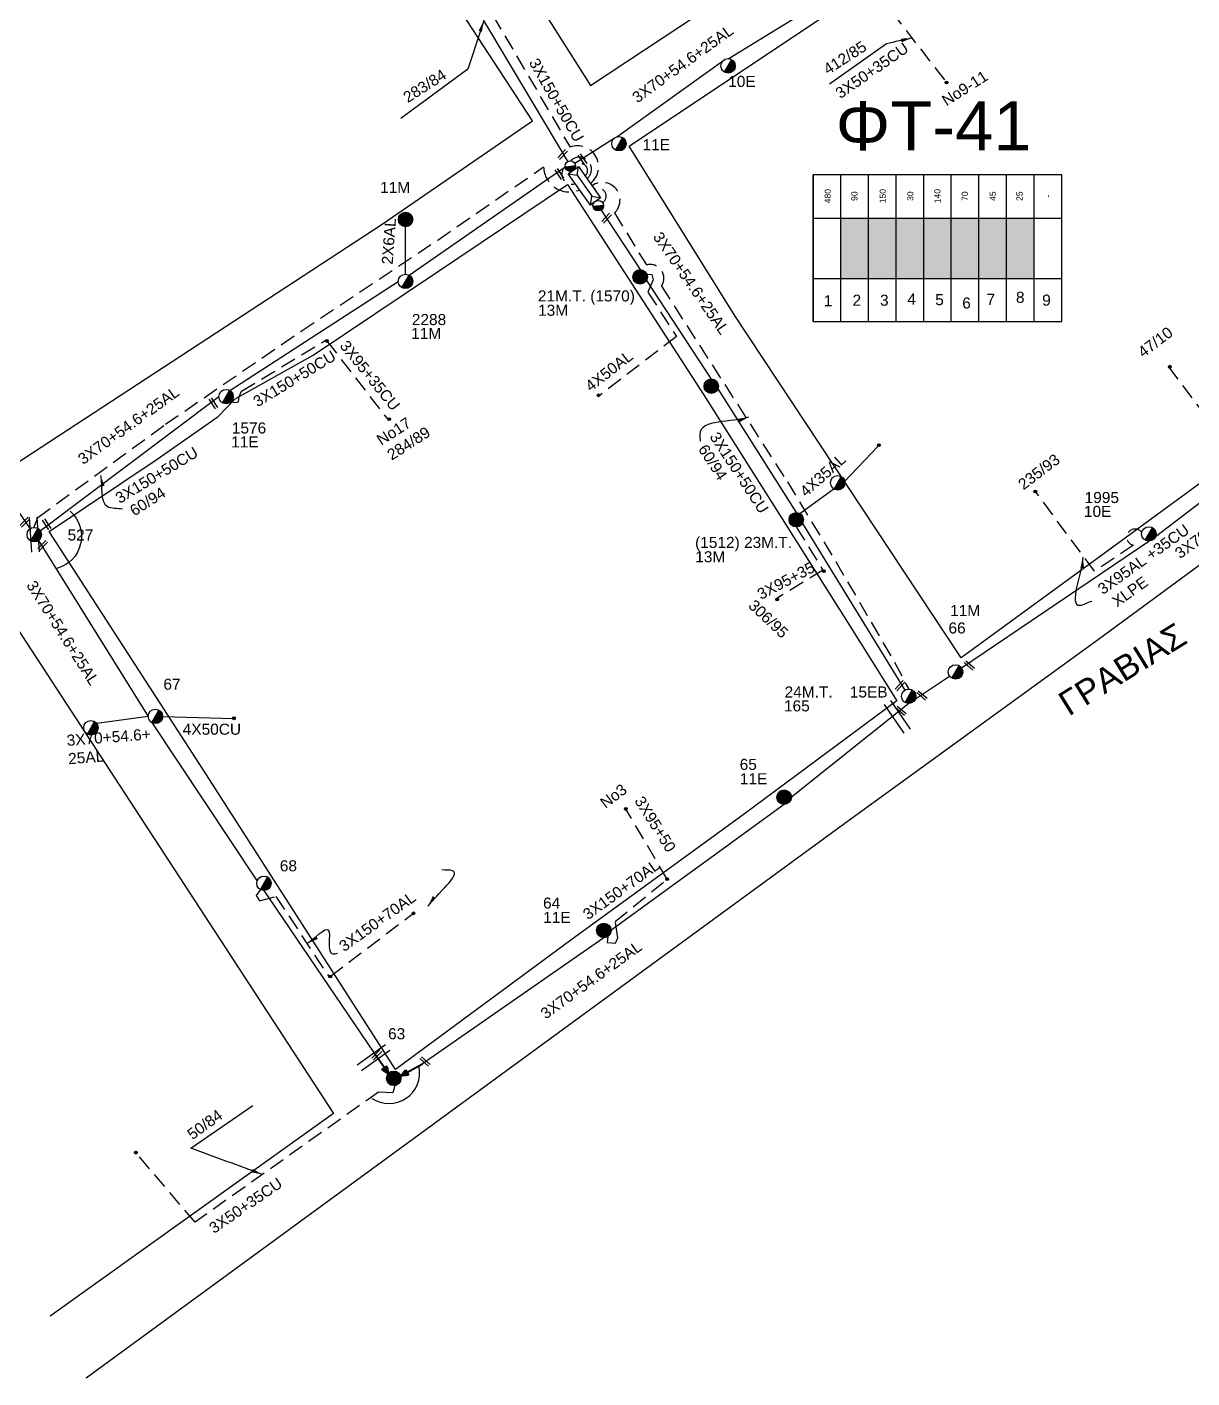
# Model space of a CAD drawing. Header units: millimetres. Extents: x 1266 to 3066, y 765 to 1784.
# Drawn here: x 1395.8 to 1585.5, y 890.2 to 1110.1 of the extents above; entities that cross this region are included whole.
import ezdxf
from ezdxf.enums import TextEntityAlignment as Align

# ---------------------------------------------------------------- set-up
doc = ezdxf.new("R2010")
doc.units = ezdxf.units.MM
doc.linetypes.add('DASHED', pattern=[19.05, 12.7, -6.35])
for name, color, linetype in [('Άγνωστα', 7, 'Continuous'), ('Ασφαλειοκιβώτια Χ.Τ 9 αναχωρήσεων', 7, 'Continuous'), ('Γέφυρες Εναέριου Δικτύου', 7, 'Continuous'), ('Γυμνά εναέρια ΧΤ (3Φ)   3x50+35CU', 7, 'Continuous'), ('Γυμνά εναέρια ΧΤ (3Φ)   4x35AL', 7, 'Continuous'), ('Γυμνά εναέρια ΧΤ (3Φ)   4x50CU', 7, 'Continuous'), ('Επίτονοι', 7, 'Continuous'), ('Επιγραφές - Σχήματα', 7, 'Continuous'), ('Καλώδια ΧΤ   2x6AL', 7, 'DASHED'), ('Καλώδια ΧΤ   3x150+50AL', 7, 'DASHED'), ('Καλώδια ΧΤ   3x150+50CU', 7, 'DASHED'), ('Καλώδια ΧΤ   3x150+70AL', 7, 'DASHED'), ('Καλώδια ΧΤ   3x95+35 CU', 7, 'DASHED'), ('Μηχανική τομή', 7, 'Continuous'), ('Στύλος Ξύλινος', 7, 'Continuous'), ('Στύλος Ξύλινος @ 1', 7, 'Continuous'), ('Στύλος ΦΜ', 7, 'Continuous'), ('Στύλος ΦΜ @ 1', 7, 'Continuous'), ('Συνδέσεις', 7, 'Continuous'), ('Συνεστραμμένα ΧΤ   3x70+54.6+25 AL', 7, 'SYN_LINE'), ('Τομή', 7, 'Continuous'), ('Υποσταθμός εναέριος 2 στύλων', 7, 'Continuous'), ('Υποσταθμός πόλεως', 7, 'Continuous'), ('Υπόβαθρο ΔΕΗ', 7, 'Continuous'), ('Υπόγεια καλώδια Δικτύου ΧΤ και Παρ. ΧΤ - 3X150+70 AL', 7, 'DASHED'), ('Υπόγεια καλώδια Δικτύου ΧΤ και Παρ. ΧΤ X-95  (3X95AL +35CU  XLPE)', 7, 'DASHED'), ('Υπόγεια καλώδια Παροχών ΧΤ   4x50AL', 7, 'DASHED')]:
    doc.layers.add(name, color=color, linetype=linetype)
doc.styles.get("Standard").update_dxf_attribs({"font": 'arial.ttf'})
doc.linetypes.add('SYN_LINE', pattern='A,0.5,-0.0001,["/\\/\\/\\/",Standard,S=0.1,R=0,X=0,Y=-0.05],-0.25', length=0.7501)
doc.dimstyles.new('ISO-25', dxfattribs={"dimtxt": 2.5, "dimasz": 2.5, "dimexe": 1.25, "dimexo": 0.625, "dimtad": 1, "dimtxsty": 'Standard', "dimcen": 2.5, "dimadec": 0, "dimazin": 0, "dimtfac": 1, "dimtmove": 0, "dimatfit": 3, "dimfxl": 1, "dimarcsym": 0})

# ---------------------------------------------------------------- blocks, each defined once
blk = doc.blocks.new('ΥΠΑΡΧΩΝ ΤΣΙΜΕΝΤΕΝΙΟΣ ΣΤΥΛΟΣ')
at = {"layer": 'Στύλος ΦΜ'}
blk.add_hatch(color=7, dxfattribs=at).paths.add_polyline_path([(-1.29, -2.28, 0.574793), (2.62, 0, 0.268822), (1.3, 2.27)])
at = {"layer": 'Στύλος ΦΜ', "color": 7}
blk.add_line((-1.29, -2.28), (1.3, 2.27), dxfattribs=at)
blk.add_circle((0, 0), 2.62, dxfattribs=at)
at = {"layer": 'Στύλος ΦΜ', "flags": 4}
for tag, p in [('ΑΡΙΘΜΟΣ', (-4.68, 8.05)), ('ΤΥΠΟΣ', (-4.91, 3.03))]:
    blk.add_attdef(tag, p, '', height=4, dxfattribs=at)
blk = doc.blocks.new('ΥΠΑΡΧΩΝ ΞΥΛΙΝΟΣ ΣΤΥΛΟΣ')
at = {"layer": 'Στύλος Ξύλινος'}
h = blk.add_hatch(color=7, dxfattribs=at)
h.paths.add_polyline_path([(-2.62, 0, 0.270008), (-1.29, -2.28), (1.3, 2.27, 0.576266)])
h.paths.add_polyline_path([(-1.29, -2.28, 0.574793), (2.62, 0, 0.268822), (1.3, 2.27)])
at = {"layer": 'Στύλος Ξύλινος', "color": 7}
blk.add_line((-1.29, -2.28), (1.3, 2.27), dxfattribs=at)
blk.add_circle((0, 0), 2.62, dxfattribs=at)
at = {"layer": 'Στύλος Ξύλινος', "flags": 4}
for tag, p in [('ΑΡΙΘΜΟΣ', (-4.91, 8.6)), ('ΤΥΠΟΣ', (-4.85, 3.39))]:
    blk.add_attdef(tag, p, '', height=4, dxfattribs=at)
blk = doc.blocks.new('ΥΠΟΣΤΑΘΜΟΣ ΕΝΑΕΡΙΟΣ ΕΠΙ 2 ΣΤΥΛΩΝ')
at = {"layer": 'Υποσταθμός εναέριος 2 στύλων', "linetype": 'Continuous'}
for points in [[(-11.97, -2.11, 0.574793), (-8.45, -0.07, 0.268822), (-9.64, 1.98)], [(9.68, -2.15, 0.574793), (13.19, -0.1, 0.268822), (12.01, 1.95)]]:
    blk.add_hatch(color=256, dxfattribs=at).paths.add_polyline_path(points)
for p, q in [((-11.97, -2.11), (-9.64, 1.98)), ((9.68, -2.15), (12.01, 1.95))]:
    blk.add_line(p, q, dxfattribs=at)
for centre in [(-10.81, -0.07), (10.84, -0.1)]:
    blk.add_circle(centre, 2.36, dxfattribs=at)
at = {"layer": 'Υποσταθμός πόλεως', "linetype": 'Continuous', "ltscale": 40}
blk.add_lwpolyline([(-8.57, 2.82), (8.57, 2.82), (8.57, -2.82), (-8.57, -2.82)], close=True, dxfattribs=at)
for points in [[(-5.75, 0), (-8.57, 2.82)], [(-8.57, -2.82), (-5.75, 0)], [(-5.75, 0), (5.75, 0)], [(5.75, 0), (8.57, 2.82)], [(8.57, -2.82), (5.75, 0)]]:
    blk.add_lwpolyline(points, dxfattribs=at)
at = {"layer": 'Υποσταθμός εναέριος 2 στύλων', "ltscale": 40, "flags": 1}
for tag, p in [('ΜΕΤΑΣΧΗΜΑΤΙΣΜΟΣ', (14.09, 2.51)), ('ΙΣΧΥΣ', (14.07, -0.28)), ('ΑΡΙΘΜΟΣ', (14.19, -3))]:
    blk.add_attdef(tag, p, '', height=1.8, dxfattribs=at)
blk = doc.blocks.new('ΑΣΦΑΛΕΙΟΚΙΒΩΤΙΟ ΥΠΟΣΤΑΘΜΟΥ 9 ΑΝΑΧΩΡΗΣΕΩΝ')
at = {"layer": 'Ασφαλειοκιβώτια Χ.Τ 9 αναχωρήσεων', "ltscale": 40}
for p, q in [((-23.8, 40.36), (24.02, 40.36)), ((-9.72, 40.36), (-9.72, -40.64)), ((9.94, 40.36), (9.94, -40.64)), ((-23.8, 31.36), (24.02, 31.36)), ((-23.8, 22.36), (24.02, 22.36)), ((-23.8, 13.36), (24.02, 13.36)), ((-23.8, 4.36), (24.02, 4.36)), ((-23.8, -4.64), (24.02, -4.64)), ((-23.8, -13.64), (24.02, -13.64)), ((-23.8, -22.64), (24.02, -22.64)), ((-23.8, -31.64), (24.02, -31.64))]:
    blk.add_line(p, q, dxfattribs=at)
at = {"layer": 'Ασφαλειοκιβώτια Χ.Τ 9 αναχωρήσεων'}
blk.add_lwpolyline([(-23.8, -40.64), (24.02, -40.64), (24.02, 40.36), (-23.8, 40.36)], close=True, dxfattribs=at)
for s, p in [('1', (-18.82, 36.91)), ('2', (-18.62, 27.51)), ('3', (-18.62, 18.57)), ('4', (-18.22, 9.65)), ('5', (-18.44, 0.61)), ('6', (-19.53, -8.2)), ('7', (-18.33, -16.12)), ('8', (-17.67, -25.69)), ('9', (-18.59, -34.23))]:
    blk.add_text(s, height=3.6, rotation=270, dxfattribs=at).set_placement(p)
at = {"layer": 'Ασφαλειοκιβώτια Χ.Τ 9 αναχωρήσεων', "ltscale": 40}
for tag, height, p in [('ΟΝΟΜΑ', 5, (-0.16, 44.31)), ('ΚΕΙΜΕΝΟ 1', 2, (17.06, 35.59)), ('ΚΕΙΜΕΝΟ 2', 2, (17.06, 26.88)), ('ΚΕΙΜΕΝΟ 3', 2, (17.06, 17.69)), ('ΚΕΙΜΕΝΟ 4', 2, (17.06, 8.71)), ('ΚΕΙΜΕΝΟ 5', 2, (17.06, -0.13)), ('ΚΕΙΜΕΝΟ 6', 2, (17.06, -9.05)), ('ΚΕΙΜΕΝΟ 7', 2, (17.06, -18.13)), ('ΚΕΙΜΕΝΟ 8', 2, (17.06, -26.85)), ('ΚΕΙΜΕΝΟ 9', 2, (17.06, -35.99)), ('ΣΧ', 2, (-0.1, -42.64))]:
    blk.add_attdef(tag, text='', height=height, dxfattribs=at).set_placement(p, align=Align.MIDDLE_CENTER)
blk = doc.blocks.new('_ΣΥΝΔΕΣΗ')
at = {"layer": 'Συνδέσεις', "linetype": 'SYN_LINE', "ltscale": 40}
blk.add_hatch(color=256, dxfattribs=at).paths.add_polyline_path([(0.5, -0.01, 1), (-0.5, -0.01, 1)])
at = {"layer": 'Συνδέσεις'}
blk.add_circle((0, -0.01), 0.5, dxfattribs=at)
blk = doc.blocks.new('ΤΟΜΗ')
at = {"layer": 'Τομή', "ltscale": 40}
for p, q in [((-5.68, 0), (5.68, 0)), ((5.68, -2.33), (-5.68, -2.33))]:
    blk.add_line(p, q, dxfattribs=at)
blk = doc.blocks.new('ΜΗΧΑΝΙΚΗ ΤΟΜΗ')
at = {"layer": 'Μηχανική τομή', "ltscale": 40}
for p, q in [((-1.89, 0.78), (1.89, 0.78)), ((1.89, 0), (-1.89, 0))]:
    blk.add_line(p, q, dxfattribs=at)
blk = doc.blocks.new('ΕΠΙΤΟΝΟΣ')
at = {"layer": 'Επίτονοι', "lineweight": 40, "ltscale": 40}
blk.add_hatch(color=256, dxfattribs=at).paths.add_polyline_path([(-1.13, 6.47), (0, 9.1), (1.13, 6.47)])
for p, q in [((-1.13, 6.47), (0, 9.1)), ((1.13, 6.47), (-1.13, 6.47)), ((-1.13, 6.47), (0, 6.47)), ((0, 9.1), (1.13, 6.47)), ((0, 6.47), (0, 0))]:
    blk.add_line(p, q, dxfattribs=at)

msp = doc.modelspace()

# ---------------------------------------------------------------- hatches: boundary and pattern name
at = {"layer": 'Ασφαλειοκιβώτια Χ.Τ 9 αναχωρήσεων'}
for color, points in [(30, [(1528.28, 1079), (1528.28, 1069.17), (1532.78, 1069.17), (1532.78, 1079)]), (151, [(1532.78, 1079), (1532.78, 1069.17), (1537.28, 1069.17), (1537.28, 1079)]), (2, [(1537.28, 1079), (1537.28, 1069.17), (1541.78, 1069.17), (1541.78, 1079)]), (6, [(1541.78, 1079), (1541.78, 1069.17), (1546.28, 1069.17), (1546.28, 1079)]), (27, [(1546.28, 1079), (1546.28, 1069.17), (1550.78, 1069.17), (1550.78, 1079)]), (85, [(1550.78, 1079), (1550.78, 1069.17), (1555.28, 1069.17), (1555.28, 1079)]), (1, [(1555.28, 1079), (1555.28, 1069.17), (1559.78, 1069.17), (1559.78, 1079)])]:
    msp.add_hatch(color=color, dxfattribs=at).paths.add_polyline_path(points)

# ---------------------------------------------------------------- linework, layer by layer
at = {"layer": 'Άγνωστα', "color": 30, "linetype": 'DASHED', "ltscale": 0.2}
for points in [[(1521.05, 1028.7), (1525.4, 1021.68)], [(1525.4, 1021.68), (1517.92, 1017.11)], [(1500.03, 971.37), (1493.2, 982.99)]]:
    msp.add_lwpolyline(points, dxfattribs=at)
at = {"layer": 'Άγνωστα', "color": 6, "linetype": 'DASHED', "ltscale": 0.2}
msp.add_arc((1485.74, 1086.95), 1.97, 309.3619, 136.7414, dxfattribs=at)
at = {"layer": 'Άγνωστα', "color": 2, "linetype": 'DASHED', "ltscale": 0.2}
msp.add_arc((1485.94, 1086.72), 1.14, 310.6544, 135.3025, dxfattribs=at)
at = {"layer": 'Γέφυρες Εναέριου Δικτύου', "ltscale": 0.2}
for points in [[(1402.87, 1031.27, -0.592841), (1400.7, 1021.94, 7.303161)], [(1451.98, 935.68, 0.673433), (1459.64, 940.87, -0.104964)]]:
    msp.add_lwpolyline(points, format="xyb", dxfattribs=at)
at = {"layer": 'Γυμνά εναέρια ΧΤ (3Φ)   3x50+35CU', "color": 2, "linetype": 'DASHED', "ltscale": 0.2}
msp.add_lwpolyline([(1534.22, 1118.52), (1535.33, 1117.5), (1534.25, 1115.56), (1545.52, 1101.05)], dxfattribs=at)
at = {"layer": 'Γυμνά εναέρια ΧΤ (3Φ)   3x50+35CU', "color": 30, "linetype": 'DASHED', "ltscale": 0.2}
msp.add_lwpolyline([(1455.69, 937.79), (1455.35, 936.57), (1453.07, 936.71), (1423.18, 915.52), (1413.54, 926.85)], dxfattribs=at)
at = {"layer": 'Γυμνά εναέρια ΧΤ (3Φ)   4x35AL', "color": 30, "linetype": 'SYN_LINE', "ltscale": 8}
for points in [[(1528.9, 1036.09), (1534.36, 1041.85)], [(1521.63, 1030.9), (1527.24, 1034.99)]]:
    msp.add_lwpolyline(points, dxfattribs=at)
at = {"layer": 'Γυμνά εναέρια ΧΤ (3Φ)   4x50CU', "color": 151, "linetype": 'SYN_LINE', "ltscale": 15}
msp.add_lwpolyline([(1417.9, 997.87), (1429.51, 997.54)], dxfattribs=at)
at = {"layer": 'Επιγραφές - Σχήματα', "ltscale": 0.2}
for points in [[(1535.72, 1107.36), (1526.46, 1100.78), (1526.46, 1100.78), (1526.46, 1100.78)], [(1467.6, 1103.24), (1456.67, 1095.22)], [(1422.52, 927.55), (1432.57, 934.51)]]:
    msp.add_lwpolyline(points, dxfattribs=at)
at = {"layer": 'Επιγραφές - Σχήματα', "color": 151, "linetype": 'DASHED', "ltscale": 0.2}
msp.add_arc((1484.52, 1086.14), 1.63, 131.9041, 289.566, dxfattribs=at)
at = {"layer": 'Επιγραφές - Σχήματα', "color": 30, "linetype": 'DASHED', "ltscale": 0.2}
msp.add_arc((1488.82, 1082.56), 1.28, 303.5272, 117.9825, dxfattribs=at)
at = {"layer": 'Καλώδια ΧΤ   2x6AL', "color": 151, "linetype": 'SYN_LINE', "ltscale": 10}
msp.add_lwpolyline([(1457.44, 1069.85), (1457.46, 1077.58)], dxfattribs=at)
at = {"layer": 'Καλώδια ΧΤ   3x150+50AL', "color": 85, "ltscale": 0.2}
msp.add_lwpolyline([(1581.64, 1054.79), (1593.5, 1039.06), (1603.79, 1046.76)], dxfattribs=at)
at = {"layer": 'Καλώδια ΧΤ   3x150+50CU', "color": 27, "ltscale": 0.2}
msp.add_lwpolyline([(1433.23, 1166.48), (1434.86, 1166.79), (1446.47, 1149.74), (1460.45, 1129.52), (1469.75, 1115.24), (1484.23, 1090.53)], dxfattribs=at)
at = {"layer": 'Καλώδια ΧΤ   3x150+50CU', "color": 1, "ltscale": 0.2}
msp.add_lwpolyline([(1396.96, 1028.57), (1397.57, 1030.23), (1418.36, 1045.42), (1440.45, 1060.6), (1462.68, 1075.41), (1479.92, 1087.31)], dxfattribs=at)
at = {"layer": 'Καλώδια ΧΤ   3x150+50CU', "color": 85, "ltscale": 0.2}
for points in [[(1491.45, 1079.82), (1496.65, 1071.36)], [(1499.11, 1067.9), (1519.6, 1036.04), (1527.48, 1023.06), (1537.02, 1006.72), (1539.35, 1002.32)]]:
    msp.add_lwpolyline(points, dxfattribs=at)
at = {"layer": 'Καλώδια ΧΤ   3x150+50CU', "color": 151, "ltscale": 0.2}
msp.add_lwpolyline([(1429.07, 1049.09), (1429.81, 1048.98), (1430.23, 1049.09), (1430.37, 1049.94), (1430.74, 1050.8), (1444.63, 1059.21)], dxfattribs=at)
at = {"layer": 'Καλώδια ΧΤ   3x150+50CU', "color": 27, "ltscale": 0.2}
msp.add_arc((1485.47, 1087.36), 3.4, 307.406, 111.3164, dxfattribs=at)
at = {"layer": 'Καλώδια ΧΤ   3x150+50CU', "color": 1, "ltscale": 0.2}
msp.add_arc((1484.14, 1087.46), 4.22, 182.1164, 293.0173, dxfattribs=at)
at = {"layer": 'Καλώδια ΧΤ   3x150+50CU', "color": 85, "ltscale": 0.2}
for centre, radius, start, end in [((1489.48, 1081.92), 2.88, 313.1381, 125.4548), ((1497.24, 1069.18), 2.26, 325.5698, 105.0206)]:
    msp.add_arc(centre, radius, start, end, dxfattribs=at)
at = {"layer": 'Καλώδια ΧΤ   3x150+70AL', "color": 30, "ltscale": 0.2}
msp.add_lwpolyline([(1490.38, 962.05), (1490.28, 961.07), (1491.6, 960.94), (1492.03, 961.79), (1491.57, 964.46), (1500.03, 971.37)], dxfattribs=at)
at = {"layer": 'Καλώδια ΧΤ   3x95+35 CU', "color": 151, "ltscale": 0.2}
msp.add_lwpolyline([(1444.63, 1058.99), (1454.61, 1046.12)], dxfattribs=at)
at = {"layer": 'Συνεστραμμένα ΧΤ   3x70+54.6+25 AL', "color": 6, "ltscale": 20}
msp.add_lwpolyline([(1463.88, 1121.66), (1483.84, 1088.17)], dxfattribs=at)
at = {"layer": 'Συνεστραμμένα ΧΤ   3x70+54.6+25 AL', "color": 2, "ltscale": 20}
for points in [[(1509.95, 1104.94), (1532.35, 1118.7)], [(1491.83, 1092.22), (1509.26, 1104.72)]]:
    msp.add_lwpolyline(points, dxfattribs=at)
at = {"layer": 'Συνεστραμμένα ΧΤ   3x70+54.6+25 AL', "color": 2, "ltscale": 10}
msp.add_lwpolyline([(1484.98, 1087.93), (1491.55, 1092.09)], dxfattribs=at)
at = {"layer": 'Συνεστραμμένα ΧΤ   3x70+54.6+25 AL', "color": 151, "ltscale": 20}
for points in [[(1458.03, 1069.7), (1483.43, 1087.35)], [(1428.82, 1050.94), (1456.27, 1068.68)], [(1397.99, 1028.1), (1427.05, 1049.92)], [(1397.69, 1026.49), (1415.54, 997.87)], [(1416.14, 996.85), (1433.27, 971.04)], [(1434.4, 969.51), (1452.35, 943.05)]]:
    msp.add_lwpolyline(points, dxfattribs=at)
at = {"layer": 'Συνεστραμμένα ΧΤ   3x70+54.6+25 AL', "color": 30, "ltscale": 15}
msp.add_lwpolyline([(1489.28, 1080.29), (1495.63, 1070.6)], dxfattribs=at)
at = {"layer": 'Συνεστραμμένα ΧΤ   3x70+54.6+25 AL', "color": 30, "ltscale": 20}
for points in [[(1496.66, 1068.84), (1507.21, 1052.79)], [(1508.3, 1051.18), (1521.05, 1031.06)], [(1522.06, 1029.28), (1538.74, 1002.14)], [(1539.35, 999.96), (1520.25, 984.71)], [(1519.07, 983.53), (1490.89, 963.02)], [(1489.72, 961.84), (1460.22, 941.28)]]:
    msp.add_lwpolyline(points, dxfattribs=at)
at = {"layer": 'Συνεστραμμένα ΧΤ   3x70+54.6+25 AL', "color": 85, "ltscale": 20}
for points in [[(1579.55, 1027.15), (1606.97, 1048.12)], [(1547.96, 1005.76), (1578.45, 1026.38)]]:
    msp.add_lwpolyline(points, dxfattribs=at)
at = {"layer": 'Συνεστραμμένα ΧΤ   3x70+54.6+25 AL', "color": 1, "ltscale": 20}
msp.add_lwpolyline([(1385.35, 1044.43), (1396.34, 1028.42)], dxfattribs=at)
at = {"layer": 'Συνεστραμμένα ΧΤ   3x70+54.6+25 AL', "color": 85, "ltscale": 8}
msp.add_lwpolyline([(1540.45, 1000.71), (1546, 1004.44)], dxfattribs=at)
at = {"layer": 'Συνεστραμμένα ΧΤ   3x70+54.6+25 AL', "color": 151, "ltscale": 10}
msp.add_lwpolyline([(1415.54, 997.87), (1407.19, 996.71)], dxfattribs=at)
at = {"layer": 'Υπόβαθρο ΔΕΗ', "ltscale": 0.2}
for points in [[(1432.1, 1164.93), (1368.8, 1123.99), (1345.39, 1109.24), (1372.99, 1067.91), (1392.48, 1038), (1453.62, 1078.02), (1478.13, 1094.84), (1433.84, 1162.63), (1432.1, 1164.93)], [(1446.84, 1164.78), (1487.58, 1100.59), (1569.23, 1154.57), (1562.51, 1164.78)], [(1493.83, 1090.71), (1530.7, 1115.36), (1560.39, 1135.37), (1575.77, 1145.06), (1610.73, 1093.56), (1628.85, 1066.58), (1572.6, 1025.44), (1547.9, 1007.39), (1511.08, 1063.02), (1493.83, 1090.71)], [(1405.46, 890.16), (1528.37, 980.03), (1570.27, 1010.46), (1621.28, 1047.93), (1670.39, 1083.94), (1734.92, 1132.16), (1766.3, 1088.54)], [(1399.44, 1027.98), (1417, 1039.73), (1426.92, 1046.68), (1429.7, 1049.56), (1442.42, 1056.67), (1462.67, 1070.26), (1483.81, 1084.47), (1505.97, 1050.27), (1519.38, 1029.01), (1529.41, 1013.23), (1537.42, 1000.42), (1512.63, 981.98), (1484.34, 961.41), (1455.83, 940.37), (1425.04, 988.37), (1399.44, 1027.98)], [(1338.13, 916.06), (1369.03, 938.21), (1381.09, 948.72), (1384.3, 972.44), (1364.38, 1004.72), (1388.63, 1020.7), (1415.73, 979.22), (1445.7, 933.24), (1399.59, 900.22)]]:
    msp.add_lwpolyline(points, dxfattribs=at)
at = {"layer": 'Υπόγεια καλώδια Δικτύου ΧΤ και Παρ. ΧΤ - 3X150+70 AL', "color": 151, "ltscale": 0.2}
for points in [[(1433.82, 969.67), (1433.12, 968.73), (1433.69, 967.83), (1436.34, 968.56), (1445.01, 955.4)], [(1445.19, 955.53), (1458.73, 965.81)]]:
    msp.add_lwpolyline(points, dxfattribs=at)
at = {"layer": 'Υπόγεια καλώδια Δικτύου ΧΤ και Παρ. ΧΤ X-95  (3X95AL +35CU  XLPE)', "color": 85, "ltscale": 0.2}
msp.add_lwpolyline([(1575.97, 1025.72), (1569.61, 1021.52), (1560.1, 1034.31)], dxfattribs=at)
msp.add_arc((1576.19, 1027.04), 1.33, 34.1754, 260.6282, dxfattribs=at)
at = {"layer": 'Υπόγεια καλώδια Παροχών ΧΤ   4x50AL', "color": 30, "ltscale": 0.2}
msp.add_lwpolyline([(1496.72, 1069.86), (1497.56, 1069.83), (1497.76, 1068.92), (1496.91, 1066.94), (1501.53, 1059.71), (1489.07, 1050.13)], dxfattribs=at)

# ---------------------------------------------------------------- block references
at = {"layer": 'Ασφαλειοκιβώτια Χ.Τ 9 αναχωρήσεων'}
ref = msp.add_blockref('ΑΣΦΑΛΕΙΟΚΙΒΩΤΙΟ ΥΠΟΣΤΑΘΜΟΥ 9 ΑΝΑΧΩΡΗΣΕΩΝ', (1543.97, 1074.03), dxfattribs=dict(at, xscale=0.5, yscale=0.5, zscale=0.5, rotation=90))
ref.add_attrib('ΚΕΙΜΕΝΟ 2', '90', dxfattribs={"ltscale": 40, "height": 1, "rotation": 90}).set_placement((1530.52, 1082.56), align=Align.MIDDLE_CENTER)
ref.add_attrib('ΚΕΙΜΕΝΟ 1', '480', dxfattribs={"ltscale": 40, "height": 1, "rotation": 90}).set_placement((1526.17, 1082.56), align=Align.MIDDLE_CENTER)
ref.add_attrib('ΚΕΙΜΕΝΟ 3', '150', dxfattribs={"ltscale": 40, "height": 1, "rotation": 90}).set_placement((1535.12, 1082.56), align=Align.MIDDLE_CENTER)
ref.add_attrib('ΚΕΙΜΕΝΟ 4', '30', dxfattribs={"ltscale": 40, "height": 1, "rotation": 90}).set_placement((1539.61, 1082.56), align=Align.MIDDLE_CENTER)
ref.add_attrib('ΚΕΙΜΕΝΟ 5', '140', dxfattribs={"ltscale": 40, "height": 1, "rotation": 90}).set_placement((1544.03, 1082.56), align=Align.MIDDLE_CENTER)
ref.add_attrib('ΚΕΙΜΕΝΟ 6', '70', dxfattribs={"ltscale": 40, "height": 1, "rotation": 90}).set_placement((1548.49, 1082.56), align=Align.MIDDLE_CENTER)
ref.add_attrib('ΚΕΙΜΕΝΟ 7', '45', dxfattribs={"ltscale": 40, "height": 1, "rotation": 90}).set_placement((1553.03, 1082.56), align=Align.MIDDLE_CENTER)
ref.add_attrib('ΚΕΙΜΕΝΟ 8', '25', dxfattribs={"ltscale": 40, "height": 1, "rotation": 90}).set_placement((1557.39, 1082.56), align=Align.MIDDLE_CENTER)
ref.add_attrib('ΚΕΙΜΕΝΟ 9', '-', dxfattribs={"ltscale": 40, "height": 1, "rotation": 90}).set_placement((1561.96, 1082.56), align=Align.MIDDLE_CENTER)
at = {"layer": 'Επίτονοι'}
for p, xscale, yscale, zscale, rotation in [((1452.35, 943.05), 0.4499999999998124, 0.4499999999998124, 0.4499999999998124, 214.5796210909768), ((1460.22, 941.28), 0.4499999999998773, 0.4499999999998773, 0.4499999999998773, 118.7759752906768)]:
    msp.add_blockref('ΕΠΙΤΟΝΟΣ', p, dxfattribs=dict(at, xscale=xscale, yscale=yscale, zscale=zscale, rotation=rotation))
at = {"layer": 'Μηχανική τομή'}
for p, xscale, yscale, zscale, rotation in [((1482.86, 1089.47), 0.4999999999999607, 0.4999999999999607, 0.4999999999999607, 227.2695971728128), ((1486.41, 1088.64), 0.4999999999999585, 0.4999999999999585, 0.4999999999999585, 123.5942685702442), ((1482.64, 1086.27), 0.4999999999999585, 0.4999999999999585, 0.4999999999999585, 123.5942685702442), ((1490.02, 1079.11), 0.4999999999999607, 0.4999999999999607, 0.4999999999999607, 227.2695971728128), ((1426.32, 1048.95), 0.4999999999999585, 0.4999999999999585, 0.4999999999999585, 123.5942685702442), ((1395.33, 1029.6), 0.4999999999998863, 0.4999999999998863, 0.4999999999998863, 225.7244321209175), ((1399.17, 1029.22), 0.4999999999999585, 0.4999999999999585, 0.4999999999999585, 123.5942685702442), ((1398.22, 1025.81), 0.4999999999998863, 0.4999999999998863, 0.4999999999998863, 225.7244321209175), ((1549.35, 1006.32), 0.5000000000000184, 0.5000000000000184, 0.5000000000000184, 139.6080784081085), ((1537.79, 1002.99), 0.4999999999999607, 0.4999999999999607, 0.4999999999999607, 227.2695971728128), ((1541.64, 1001.43), 0.5000000000000184, 0.5000000000000184, 0.5000000000000184, 139.6080784081085), ((1538.2, 998.93), 0.5000000000000184, 0.5000000000000184, 0.5000000000000184, 139.6080784081085), ((1452.62, 942.91), 0.4999999999998863, 0.4999999999998863, 0.4999999999998863, 225.7244321209175), ((1460.74, 941.83), 0.5000000000000184, 0.5000000000000184, 0.5000000000000184, 139.6080784081085)]:
    msp.add_blockref('ΜΗΧΑΝΙΚΗ ΤΟΜΗ', p, dxfattribs=dict(at, xscale=xscale, yscale=yscale, zscale=zscale, rotation=rotation))
at = {"layer": 'Στύλος Ξύλινος @ 1', "ltscale": 40}
ref = msp.add_blockref('ΥΠΑΡΧΩΝ ΞΥΛΙΝΟΣ ΣΤΥΛΟΣ', (1457.46, 1078.76), dxfattribs=dict(at, xscale=0.4499999999998181, yscale=0.4499999999998181, zscale=0.4499999999998181))
ref.add_attrib('ΤΥΠΟΣ', '11M', (1453.3, 1083.07), dxfattribs={"layer": 'Στύλος Ξύλινος', "height": 1.8, "flags": 4})
ref = msp.add_blockref('ΥΠΑΡΧΩΝ ΞΥΛΙΝΟΣ ΣΤΥΛΟΣ', (1495.63, 1069.42), dxfattribs=dict(at, xscale=0.4499999999998181, yscale=0.4499999999998181, zscale=0.4499999999998181))
ref.add_attrib('ΤΥΠΟΣ', '13M', (1479.02, 1063.08), dxfattribs={"layer": 'Στύλος Ξύλινος', "height": 1.8, "flags": 4})
ref.add_attrib('ΑΡΙΘΜΟΣ', '21M.T. (1570)', (1478.99, 1065.42), dxfattribs={"layer": 'Στύλος Ξύλινος', "height": 1.8, "flags": 4})
at = {"layer": 'Στύλος Ξύλινος @ 1', "ltscale": 40, "xscale": 0.4499999999998181, "yscale": 0.4499999999998181, "zscale": 0.4499999999998181}
msp.add_blockref('ΥΠΑΡΧΩΝ ΞΥΛΙΝΟΣ ΣΤΥΛΟΣ', (1507.21, 1051.62), dxfattribs=at)
at = {"layer": 'Στύλος Ξύλινος @ 1', "ltscale": 40}
ref = msp.add_blockref('ΥΠΑΡΧΩΝ ΞΥΛΙΝΟΣ ΣΤΥΛΟΣ', (1521.05, 1029.88), dxfattribs=dict(at, xscale=0.4499999999998181, yscale=0.4499999999998181, zscale=0.4499999999998181))
ref.add_attrib('ΤΥΠΟΣ', '13M', (1504.61, 1022.95), dxfattribs={"layer": 'Στύλος Ξύλινος', "height": 1.8, "flags": 4})
ref.add_attrib('ΑΡΙΘΜΟΣ', '(1512) 23M.T.', (1504.58, 1025.29), dxfattribs={"layer": 'Στύλος Ξύλινος', "height": 1.8, "flags": 4})
ref = msp.add_blockref('ΥΠΑΡΧΩΝ ΞΥΛΙΝΟΣ ΣΤΥΛΟΣ', (1519.07, 984.71), dxfattribs=dict(at, xscale=0.4499999999998181, yscale=0.4499999999998181, zscale=0.4499999999998181))
ref.add_attrib('ΤΥΠΟΣ', '11E', (1511.87, 986.81), dxfattribs={"layer": 'Στύλος Ξύλινος', "height": 1.8, "flags": 4})
ref.add_attrib('ΑΡΙΘΜΟΣ', '65', (1511.84, 989.15), dxfattribs={"layer": 'Στύλος Ξύλινος', "height": 1.8, "flags": 4})
ref = msp.add_blockref('ΥΠΑΡΧΩΝ ΞΥΛΙΝΟΣ ΣΤΥΛΟΣ', (1489.72, 963.02), dxfattribs=dict(at, xscale=0.4499999999998181, yscale=0.4499999999998181, zscale=0.4499999999998181))
ref.add_attrib('ΤΥΠΟΣ', '11E', (1479.86, 964.24), dxfattribs={"layer": 'Στύλος Ξύλινος', "height": 1.8, "flags": 4})
ref.add_attrib('ΑΡΙΘΜΟΣ', '64', (1479.83, 966.58), dxfattribs={"layer": 'Στύλος Ξύλινος', "height": 1.8, "flags": 4})
ref = msp.add_blockref('ΥΠΑΡΧΩΝ ΞΥΛΙΝΟΣ ΣΤΥΛΟΣ', (1455.52, 938.94), dxfattribs=dict(at, xscale=0.4499999999998181, yscale=0.4499999999998181, zscale=0.4499999999998181))
ref.add_attrib('ΤΥΠΟΣ', '63', (1454.6, 945.3), dxfattribs={"layer": 'Στύλος Ξύλινος', "height": 1.8, "flags": 4})
at = {"layer": 'Στύλος ΦΜ @ 1', "ltscale": 40}
ref = msp.add_blockref('ΥΠΑΡΧΩΝ ΤΣΙΜΕΝΤΕΝΙΟΣ ΣΤΥΛΟΣ', (1509.95, 1103.77), dxfattribs=dict(at, xscale=0.4499999999998181, yscale=0.4499999999998181, zscale=0.4499999999998181))
ref.add_attrib('ΤΥΠΟΣ', '10E', (1509.97, 1100.34), dxfattribs={"layer": 'Στύλος ΦΜ', "height": 1.8, "flags": 4})
ref = msp.add_blockref('ΥΠΑΡΧΩΝ ΤΣΙΜΕΝΤΕΝΙΟΣ ΣΤΥΛΟΣ', (1492.18, 1091.1), dxfattribs=dict(at, xscale=0.4499999999998181, yscale=0.4499999999998181, zscale=0.4499999999998181))
ref.add_attrib('ΤΥΠΟΣ', '11E', (1496.03, 1090.04), dxfattribs={"layer": 'Στύλος ΦΜ', "height": 1.8, "flags": 4})
ref = msp.add_blockref('ΥΠΑΡΧΩΝ ΤΣΙΜΕΝΤΕΝΙΟΣ ΣΤΥΛΟΣ', (1457.44, 1068.68), dxfattribs=dict(at, xscale=0.4499999999998181, yscale=0.4499999999998181, zscale=0.4499999999998181))
ref.add_attrib('ΤΥΠΟΣ', '11M', (1458.36, 1059.3), dxfattribs={"layer": 'Στύλος ΦΜ', "height": 1.8, "flags": 4})
ref.add_attrib('ΑΡΙΘΜΟΣ', '2288', (1458.47, 1061.57), dxfattribs={"layer": 'Στύλος ΦΜ', "height": 1.8, "flags": 4})
ref = msp.add_blockref('ΥΠΑΡΧΩΝ ΤΣΙΜΕΝΤΕΝΙΟΣ ΣΤΥΛΟΣ', (1428.23, 1049.92), dxfattribs=dict(at, xscale=0.4499999999998181, yscale=0.4499999999998181, zscale=0.4499999999998181))
ref.add_attrib('ΤΥΠΟΣ', '11E', (1429.07, 1041.66), dxfattribs={"layer": 'Στύλος ΦΜ', "height": 1.8, "flags": 4})
ref.add_attrib('ΑΡΙΘΜΟΣ', '1576', (1429.17, 1043.92), dxfattribs={"layer": 'Στύλος ΦΜ', "height": 1.8, "flags": 4})
at = {"layer": 'Στύλος ΦΜ @ 1', "ltscale": 40, "xscale": 0.4499999999998181, "yscale": 0.4499999999998181, "zscale": 0.4499999999998181}
for p in [(1527.8, 1035.9), (1406.24, 996.01)]:
    msp.add_blockref('ΥΠΑΡΧΩΝ ΤΣΙΜΕΝΤΕΝΙΟΣ ΣΤΥΛΟΣ', p, dxfattribs=at)
at = {"layer": 'Στύλος ΦΜ @ 1', "ltscale": 40}
ref = msp.add_blockref('ΥΠΑΡΧΩΝ ΤΣΙΜΕΝΤΕΝΙΟΣ ΣΤΥΛΟΣ', (1578.45, 1027.56), dxfattribs=dict(at, xscale=0.4499999999998181, yscale=0.4499999999998181, zscale=0.4499999999998181))
ref.add_attrib('ΤΥΠΟΣ', '10E', (1567.88, 1030.33), dxfattribs={"layer": 'Στύλος ΦΜ', "height": 1.8, "flags": 4})
ref.add_attrib('ΑΡΙΘΜΟΣ', '1995', (1567.99, 1032.6), dxfattribs={"layer": 'Στύλος ΦΜ', "height": 1.8, "flags": 4})
ref = msp.add_blockref('ΥΠΑΡΧΩΝ ΤΣΙΜΕΝΤΕΝΙΟΣ ΣΤΥΛΟΣ', (1397.01, 1027.45), dxfattribs=dict(at, xscale=0.4499999999998181, yscale=0.4499999999998181, zscale=0.4499999999998181))
ref.add_attrib('ΤΥΠΟΣ', '527', (1402.43, 1026.5), dxfattribs={"layer": 'Στύλος ΦΜ', "height": 1.8, "flags": 4})
ref = msp.add_blockref('ΥΠΑΡΧΩΝ ΤΣΙΜΕΝΤΕΝΙΟΣ ΣΤΥΛΟΣ', (1546.98, 1005.1), dxfattribs=dict(at, xscale=0.4499999999998181, yscale=0.4499999999998181, zscale=0.4499999999998181))
ref.add_attrib('ΤΥΠΟΣ', '11M', (1546.09, 1014.2), dxfattribs={"layer": 'Στύλος ΦΜ', "height": 1.8, "flags": 4})
ref.add_attrib('ΑΡΙΘΜΟΣ', '66', (1545.83, 1011.36), dxfattribs={"layer": 'Στύλος ΦΜ', "height": 1.8, "flags": 4})
ref = msp.add_blockref('ΥΠΑΡΧΩΝ ΤΣΙΜΕΝΤΕΝΙΟΣ ΣΤΥΛΟΣ', (1416.72, 997.87), dxfattribs=dict(at, xscale=0.4499999999998181, yscale=0.4499999999998181, zscale=0.4499999999998181))
ref.add_attrib('ΤΥΠΟΣ', '67', (1418.03, 1002.21), dxfattribs={"layer": 'Στύλος ΦΜ', "height": 1.8, "flags": 4})
ref = msp.add_blockref('ΥΠΑΡΧΩΝ ΤΣΙΜΕΝΤΕΝΙΟΣ ΣΤΥΛΟΣ', (1539.35, 1001.14), dxfattribs=dict(at, xscale=0.4499999999998181, yscale=0.4499999999998181, zscale=0.4499999999998181))
ref.add_attrib('ΤΥΠΟΣ', '165', (1519.05, 998.68), dxfattribs={"layer": 'Στύλος ΦΜ', "height": 1.8, "flags": 4})
ref.add_attrib('ΑΡΙΘΜΟΣ', '24M.T.    15EB', (1519.15, 1000.94), dxfattribs={"layer": 'Στύλος ΦΜ', "height": 1.8, "flags": 4})
ref = msp.add_blockref('ΥΠΑΡΧΩΝ ΤΣΙΜΕΝΤΕΝΙΟΣ ΣΤΥΛΟΣ', (1434.4, 970.69), dxfattribs=dict(at, xscale=0.4499999999998181, yscale=0.4499999999998181, zscale=0.4499999999998181))
ref.add_attrib('ΤΥΠΟΣ', '68', (1436.98, 972.64), dxfattribs={"layer": 'Στύλος ΦΜ', "height": 1.8, "flags": 4})
at = {"layer": 'Συνδέσεις', "xscale": 0.4499999999998181, "yscale": 0.4499999999998181, "zscale": 0.4499999999998181}
for p in [(1545.52, 1101.05), (1444.63, 1058.99), (1581.86, 1054.8), (1488.84, 1050.14), (1454.79, 1046.26), (1534.51, 1042.02), (1559.97, 1034.5), (1525.52, 1021.5), (1517.93, 1016.89), (1429.52, 997.56), (1493.32, 982.8), (1500.03, 971.38), (1458.73, 965.81), (1445.2, 955.53), (1413.54, 926.85)]:
    msp.add_blockref('_ΣΥΝΔΕΣΗ', p, dxfattribs=at)
at = {"layer": 'Τομή'}
for p, xscale, yscale, zscale, rotation in [((1396.43, 1027.41), 0.4999999999999928, 0.4999999999999928, 0.4999999999999928, 93.9047680132514), ((1537.97, 998.13), 0.4999999999999502, 0.4999999999999502, 0.4999999999999502, 304.1968875674976), ((1451.9, 942.78), 0.4999999999999758, 0.4999999999999758, 0.4999999999999758, 35.82160326353884)]:
    msp.add_blockref('ΤΟΜΗ', p, dxfattribs=dict(at, xscale=xscale, yscale=yscale, zscale=zscale, rotation=rotation))
at = {"layer": 'Υποσταθμός εναέριος 2 στύλων', "xscale": 0.3633541496500566, "yscale": 0.3633541496500566, "zscale": 0.3633541496500566, "rotation": 305.2961404768607}
msp.add_blockref('ΥΠΟΣΤΑΘΜΟΣ ΕΝΑΕΡΙΟΣ ΕΠΙ 2 ΣΤΥΛΩΝ', (1486.57, 1084.25), dxfattribs=at)

# ---------------------------------------------------------------- texts
at = {"layer": 'Γυμνά εναέρια ΧΤ (3Φ)   3x50+35CU', "color": 7, "char_height": 1.8, "width": 168.3718, "attachment_point": 1}
for insert, rotation in [((1527.2, 1099.82), 34.868), ((1425.24, 915.07), 34.624)]:
    msp.add_mtext('3X50+35CU', dxfattribs=dict(at, insert=insert, rotation=rotation))
at = {"layer": 'Γυμνά εναέρια ΧΤ (3Φ)   4x35AL', "color": 7, "insert": (1521.43, 1034.82), "char_height": 1.8, "width": 168.3718, "attachment_point": 1, "rotation": 41.9945}
msp.add_mtext('4X35AL', dxfattribs=at)
at = {"layer": 'Γυμνά εναέρια ΧΤ (3Φ)   4x50CU', "color": 7, "insert": (1421.17, 996.68), "char_height": 1.8, "width": 168.3718, "attachment_point": 1}
msp.add_mtext('4X50CU', dxfattribs=at)
at = {"layer": 'Επιγραφές - Σχήματα', "char_height": 1.8, "width": 8.7664, "attachment_point": 1}
for s, insert, rotation in [('412/85', (1525.24, 1103.79), 32.6874), ('283/84', (1456.84, 1099.2), 32.6874), ('No9-11', (1544.53, 1098.67), 32.6874), ('No17', (1452.52, 1043.42), 32.6874), ('284/89', (1454.22, 1041), 32.6874), ('60/94', (1412.33, 1031.91), 32.6874), ('50/84', (1421.69, 930.3), 35.9828)]:
    msp.add_mtext(s, dxfattribs=dict(at, insert=insert, rotation=rotation))
at = {"layer": 'Επιγραφές - Σχήματα', "linetype": 'Continuous', "insert": (1527.45, 1098.01), "char_height": 8, "width": 13.3189, "attachment_point": 1}
msp.add_mtext('ΦΤ-41', dxfattribs=at)
at = {"layer": 'Επιγραφές - Σχήματα', "color": 7, "char_height": 1.8, "width": 168.3718, "attachment_point": 1}
for s, insert, rotation in [('47/10', (1576.44, 1057.61), 37.3257), ('60/94', (1506.51, 1042.37), 302.8599), ('235/93', (1556.95, 1036.08), 37.3257), ('3X95+35', (1514.46, 1018.39), 27.8712), ('306/95', (1514.35, 1017.04), 316.6203), ('No3', (1488.91, 984.22), 37.3257), ('3X95+50', (1496.16, 985.09), 302.2563)]:
    msp.add_mtext(s, dxfattribs=dict(at, insert=insert, rotation=rotation))
at = {"layer": 'Επιγραφές - Σχήματα', "linetype": 'Continuous', "insert": (1563.3, 1001.21), "char_height": 4, "width": 60.4201, "attachment_point": 1, "rotation": 31.7846}
msp.add_mtext('ΓΡΑΒΙΑΣ', dxfattribs=at)
at = {"layer": 'Καλώδια ΧΤ   2x6AL', "color": 7, "insert": (1453.55, 1071.5), "char_height": 1.8, "width": 168.3718, "attachment_point": 1, "rotation": 85.76}
msp.add_mtext('2X6AL', dxfattribs=at)
at = {"layer": 'Καλώδια ΧΤ   3x150+50CU', "color": 7, "char_height": 1.8, "width": 168.3718, "attachment_point": 1}
for insert, rotation in [((1479.02, 1105.23), 299.8479), ((1432.41, 1049.69), 31.2716), ((1508.37, 1044.38), 303.1691), ((1409.98, 1033.98), 31.2716)]:
    msp.add_mtext('3X150+50CU', dxfattribs=dict(at, insert=insert, rotation=rotation))
at = {"layer": 'Καλώδια ΧΤ   3x150+70AL', "color": 7, "insert": (1486.09, 966.11), "char_height": 1.8, "width": 168.3718, "attachment_point": 1, "rotation": 35.9441}
msp.add_mtext('3X150+70AL', dxfattribs=at)
at = {"layer": 'Καλώδια ΧΤ   3x95+35 CU', "color": 7, "insert": (1448.03, 1059.29), "char_height": 1.8, "width": 168.3718, "attachment_point": 1, "rotation": 308.9647}
msp.add_mtext('3X95+35CU', dxfattribs=at)
at = {"layer": 'Συνεστραμμένα ΧΤ   3x70+54.6+25 AL', "color": 7, "char_height": 1.8, "width": 168.3718, "attachment_point": 1}
for s, insert, rotation in [('3X70+54.6+25AL', (1494.12, 1099.1), 35.9588), ('3X70+54.6+25AL', (1499.11, 1076.96), 304.6676), ('3X70+54.6+25AL', (1403.9, 1040.23), 35.9588), ('3X70+54.6+25AL', (1582.47, 1024.91), 35.9588), ('3X70+54.6+25AL', (1397.17, 1020.21), 302.4702), ('3X70+54.6+\\P25AL', (1402.22, 994.85), 4.4913), ('3X70+54.6+25AL', (1479.21, 949.95), 35.9588)]:
    msp.add_mtext(s, dxfattribs=dict(at, insert=insert, rotation=rotation))
at = {"layer": 'Υπόγεια καλώδια Δικτύου ΧΤ και Παρ. ΧΤ - 3X150+70 AL', "color": 7, "insert": (1446.4, 960.93), "char_height": 1.8, "width": 168.3718, "attachment_point": 1, "rotation": 35.7368}
msp.add_mtext('3X150+70AL', dxfattribs=at)
at = {"layer": 'Υπόγεια καλώδια Δικτύου ΧΤ και Παρ. ΧΤ X-95  (3X95AL +35CU  XLPE)', "insert": (1569.91, 1019.07), "char_height": 1.8, "width": 168.3718, "attachment_point": 1, "rotation": 35.6241}
msp.add_mtext('3X95AL +35CU \\P XLPE', dxfattribs=at)
at = {"layer": 'Υπόγεια καλώδια Παροχών ΧΤ   4x50AL', "color": 7, "insert": (1486.48, 1052.07), "char_height": 1.8, "width": 168.3718, "attachment_point": 1, "rotation": 38.0382}
msp.add_mtext('4X50AL', dxfattribs=at)

# ---------------------------------------------------------------- leaders
at = {"layer": 'Επιγραφές - Σχήματα', "ltscale": 0.2, "path_type": 1}
for points in [[(1470.17, 1111.11), (1467.6, 1103.24)], [(1539.88, 1108.31), (1535.72, 1107.36)], [(1513.28, 1046.58), (1505.33, 1043.74), (1505.41, 1042.67)], [(1407.78, 1037.1), (1408.89, 1032.07), (1411.36, 1031.64)], [(1567.71, 1023.8), (1567.22, 1015.96), (1569.18, 1016.65)], [(1461.11, 966.96), (1465.07, 972.74), (1463.37, 972.87)], [(1441.48, 960.93), (1444.9, 963.06), (1445.63, 959.19), (1446.36, 959.3)], [(1434.14, 923.3), (1422.52, 927.55)]]:
    msp.add_leader(points, dimstyle='ISO-25', override={"dimasz": 1.8, "dimgap": 0.625, "dimtad": 0}, dxfattribs=at)

doc.saveas('drawing.dxf')
